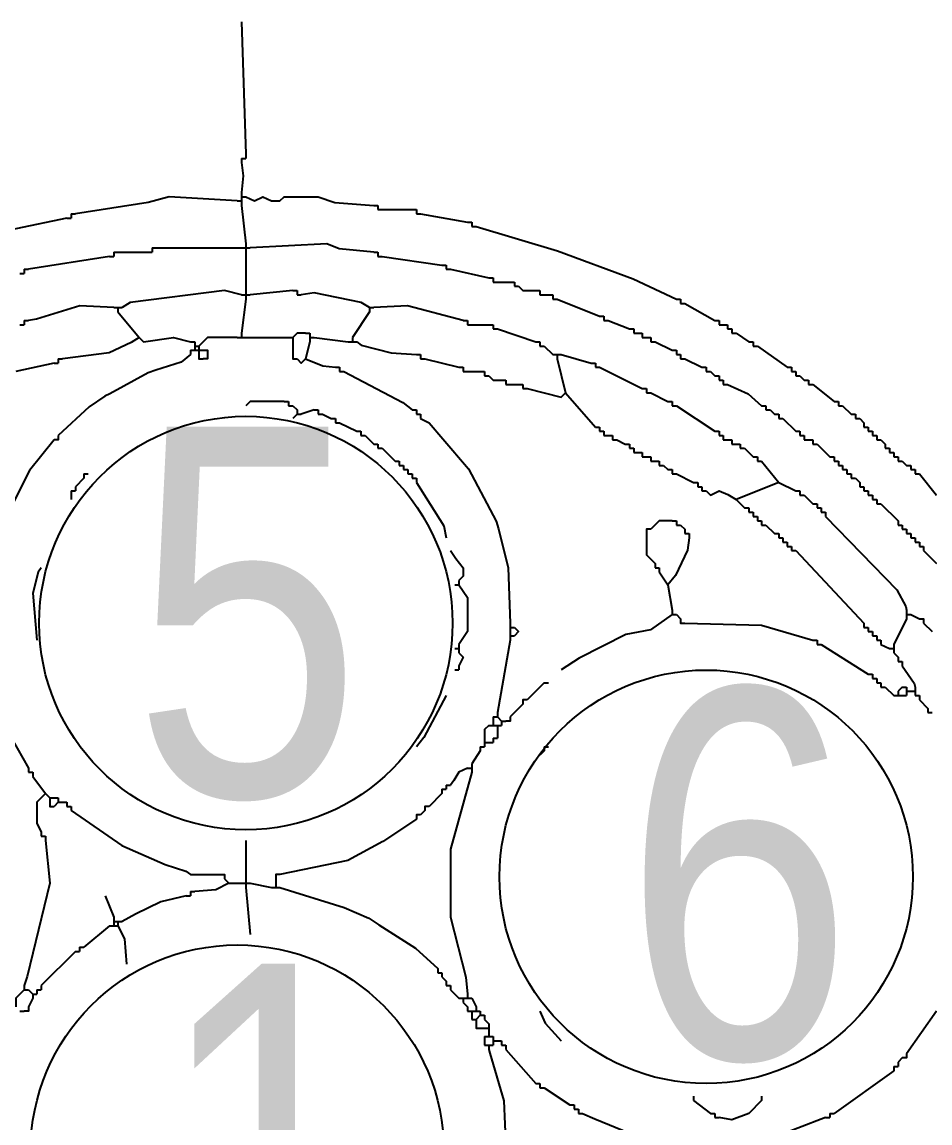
# Model space of a CAD drawing. Header units: millimetres. Extents: x -78 to 6757, y -2226 to 2184.
# Drawn here: x 1917.51 to 1931.27, y 1513.36 to 1530.04 of the extents above; entities that cross this region are included whole.
import ezdxf
from ezdxf.enums import TextEntityAlignment as Align

# ---------------------------------------------------------------- set-up
doc = ezdxf.new("R2010")
doc.units = ezdxf.units.MM
doc.layers.add('LAYER_0', color=7, linetype='Continuous')
doc.styles.get("Standard").update_dxf_attribs({"font": 'TIMES.TTF'})
doc.styles.add('TEXT', font='ARIAL.TTF', dxfattribs={"width": 0.8, "height": 4})
doc.linetypes.add('ZIPPED_TUBE', pattern='A,0.0001,-0.25,["~",Standard,S=1,R=0,X=-0.3,Y=-0.6],-0.25', length=0.5001)

# ---------------------------------------------------------------- blocks, each defined once
blk = doc.blocks.new('A$C31814A24')
at = {"color": 7, "linetype": 'Continuous'}
for points in [[(17.215, 30.091), (17.261, 28.66)], [(17.215, 28.614), (17.261, 28.614)], [(17.215, 28.614), (17.215, 28.568)], [(17.261, 28.66), (17.261, 28.614)], [(17.215, 28.568), (17.232, 28.426), (17.215, 28.245)], [(17.168, 28.153), (16.43, 28.199), (16.203, 28.135), (15.415, 28.014)], [(17.168, 28.153), (17.215, 28.153)], [(17.215, 28.245), (17.215, 28.199)], [(17.215, 28.199), (17.261, 28.199)], [(17.215, 28.199), (17.215, 28.153)], [(17.215, 28.153), (17.215, 28.106)], [(17.261, 28.199), (17.353, 28.153), (17.445, 28.199), (17.538, 28.153), (17.63, 28.153), (17.676, 28.199), (18.045, 28.199), (18.226, 28.136), (18.645, 28.106)], [(15.369, 28.014), (15.415, 28.014)], [(15.369, 28.014), (15.369, 27.968)], [(17.215, 28.106), (17.261, 27.691)], [(18.645, 28.106), (18.691, 28.106)], [(18.691, 28.106), (18.691, 28.06)], [(18.691, 28.06), (18.738, 28.06)], [(18.738, 28.06), (19.061, 28.06)], [(19.061, 28.06), (19.107, 28.06)], [(19.107, 28.06), (19.107, 28.014)], [(19.107, 28.014), (19.153, 28.014)], [(19.153, 28.014), (19.661, 27.922)], [(15.322, 27.968), (14.215, 27.737)], [(15.322, 27.968), (15.369, 27.968)], [(19.661, 27.922), (19.707, 27.922)], [(19.707, 27.922), (19.707, 27.876)], [(19.707, 27.876), (19.753, 27.876)], [(19.753, 27.876), (20.634, 27.613), (21.453, 27.311), (21.922, 27.091)], [(17.261, 27.691), (17.261, 27.645)], [(18.645, 27.599), (18.271, 27.636), (18.138, 27.691), (17.307, 27.645)], [(15.784, 27.553), (14.907, 27.414)], [(15.784, 27.553), (15.83, 27.553)], [(15.83, 27.599), (15.876, 27.599)], [(15.83, 27.599), (15.83, 27.553)], [(15.876, 27.599), (16.199, 27.599)], [(16.199, 27.599), (16.245, 27.599)], [(16.245, 27.645), (16.292, 27.645)], [(16.245, 27.645), (16.245, 27.599)], [(16.292, 27.645), (17.215, 27.645)], [(17.215, 27.645), (17.261, 27.645)], [(17.261, 27.645), (17.307, 27.645)], [(17.261, 27.645), (17.261, 27.599)], [(17.261, 27.599), (17.261, 27.183)], [(18.645, 27.599), (18.691, 27.599)], [(18.691, 27.599), (18.691, 27.553)], [(18.691, 27.553), (18.738, 27.553)], [(18.738, 27.553), (19.384, 27.46)], [(14.861, 27.414), (14.907, 27.414)], [(14.861, 27.414), (14.861, 27.368)], [(19.384, 27.46), (19.43, 27.46)], [(19.43, 27.46), (19.43, 27.414)], [(19.43, 27.414), (19.476, 27.414)], [(19.476, 27.414), (19.891, 27.322)], [(14.815, 27.368), (14.861, 27.368)], [(19.891, 27.322), (19.938, 27.322)], [(19.938, 27.322), (19.938, 27.276)], [(17.215, 27.137), (17.03, 27.183), (16.01, 27.054), (15.922, 26.999)], [(17.261, 27.183), (17.261, 27.137)], [(17.768, 27.183), (17.307, 27.137)], [(17.768, 27.183), (17.815, 27.183)], [(17.815, 27.183), (17.815, 27.137)], [(19.938, 27.276), (19.984, 27.276)], [(19.984, 27.276), (20.122, 27.276)], [(20.122, 27.276), (20.168, 27.276)], [(20.168, 27.276), (20.168, 27.23)], [(20.168, 27.23), (20.214, 27.23)], [(20.214, 27.23), (20.261, 27.183), (20.399, 27.183)], [(20.399, 27.183), (20.445, 27.183)], [(20.445, 27.183), (20.445, 27.137)], [(17.215, 27.137), (17.261, 27.137)], [(17.261, 27.091), (17.215, 26.722)], [(17.261, 27.137), (17.307, 27.137)], [(17.261, 27.137), (17.261, 27.091)], [(17.815, 27.137), (17.861, 27.137)], [(18.599, 26.999), (18.511, 27.054), (17.999, 27.16), (17.861, 27.137)], [(20.445, 27.137), (20.491, 27.137)], [(20.491, 27.137), (20.538, 27.137)], [(20.538, 27.137), (20.584, 27.137)], [(20.584, 27.137), (20.584, 27.091)], [(20.584, 27.091), (20.63, 27.091)], [(20.63, 27.091), (21.091, 26.906)], [(21.922, 27.091), (21.968, 27.091)], [(21.968, 27.091), (21.968, 27.045)], [(15.83, 26.999), (15.463, 27.019), (14.995, 26.874), (14.907, 26.86)], [(15.83, 26.999), (15.876, 26.999)], [(15.876, 26.999), (15.922, 26.999)], [(15.876, 26.999), (15.876, 26.953)], [(15.876, 26.953), (16.107, 26.676)], [(18.599, 26.953), (18.415, 26.676)], [(18.599, 26.999), (18.645, 26.999)], [(18.599, 26.999), (18.599, 26.953)], [(19.614, 26.86), (19.012, 27.019), (18.645, 26.999)], [(21.968, 27.045), (22.014, 27.045)], [(22.014, 27.045), (22.337, 26.86)], [(14.861, 26.86), (14.907, 26.86)], [(14.861, 26.86), (14.861, 26.814)], [(19.614, 26.86), (19.661, 26.86)], [(19.661, 26.86), (19.661, 26.814)], [(21.091, 26.906), (21.137, 26.906)], [(21.137, 26.906), (21.137, 26.86)], [(21.137, 26.86), (21.184, 26.86)], [(21.184, 26.86), (21.414, 26.768)], [(22.337, 26.86), (22.384, 26.86)], [(22.384, 26.86), (22.384, 26.814)], [(14.815, 26.814), (14.861, 26.814)], [(17.215, 26.722), (17.215, 26.676)], [(17.907, 26.722), (17.815, 26.722), (17.768, 26.676)], [(17.907, 26.722), (17.953, 26.722)], [(17.953, 26.722), (17.953, 26.676)], [(19.661, 26.814), (19.707, 26.814)], [(19.707, 26.814), (19.891, 26.814)], [(19.891, 26.814), (19.938, 26.814)], [(19.938, 26.814), (19.938, 26.768)], [(19.938, 26.768), (19.984, 26.768)], [(19.984, 26.768), (20.399, 26.63)], [(21.414, 26.768), (21.461, 26.768)], [(21.461, 26.768), (21.461, 26.722)], [(21.461, 26.722), (21.507, 26.722)], [(21.507, 26.722), (21.553, 26.722)], [(21.553, 26.722), (21.553, 26.676)], [(22.384, 26.814), (22.43, 26.814)], [(22.43, 26.814), (22.476, 26.814)], [(22.476, 26.814), (22.476, 26.768)], [(22.476, 26.768), (22.522, 26.768)], [(22.522, 26.768), (22.522, 26.722)], [(22.522, 26.722), (22.568, 26.722)], [(22.568, 26.722), (22.707, 26.63)], [(16.107, 26.676), (16.019, 26.62), (15.781, 26.511), (15.276, 26.445)], [(16.107, 26.676), (16.153, 26.63), (16.476, 26.676), (16.661, 26.63)], [(16.661, 26.63), (16.707, 26.63)], [(16.707, 26.63), (16.707, 26.583)], [(16.707, 26.583), (16.753, 26.583)], [(16.707, 26.583), (16.707, 26.537)], [(17.168, 26.676), (16.845, 26.676), (16.753, 26.583)], [(16.753, 26.583), (16.753, 26.537)], [(17.168, 26.676), (17.215, 26.676)], [(17.215, 26.676), (17.261, 26.676)], [(17.261, 26.676), (17.722, 26.676)], [(17.722, 26.676), (17.768, 26.676)], [(17.768, 26.676), (17.768, 26.63)], [(17.768, 26.63), (17.768, 26.491)], [(17.953, 26.63), (17.907, 26.445)], [(17.953, 26.676), (17.999, 26.676)], [(17.953, 26.676), (17.953, 26.63)], [(17.999, 26.676), (18.368, 26.63)], [(18.368, 26.63), (18.415, 26.63)], [(18.415, 26.676), (18.415, 26.63)], [(18.415, 26.63), (18.461, 26.63)], [(18.461, 26.63), (18.511, 26.593), (18.833, 26.51), (19.107, 26.491)], [(20.399, 26.63), (20.445, 26.63)], [(20.445, 26.63), (20.445, 26.583)], [(20.445, 26.583), (20.491, 26.583)], [(20.491, 26.583), (20.584, 26.491)], [(21.553, 26.676), (21.599, 26.676)], [(21.599, 26.676), (21.645, 26.676)], [(21.645, 26.676), (21.645, 26.63)], [(21.645, 26.63), (21.691, 26.63)], [(21.691, 26.63), (21.876, 26.537)], [(22.707, 26.63), (22.753, 26.63)], [(22.753, 26.63), (22.753, 26.583)], [(22.753, 26.583), (22.799, 26.583)], [(22.799, 26.583), (23.122, 26.353)], [(16.661, 26.491), (16.561, 26.409), (16.287, 26.32), (16.204, 26.293), (15.788, 26.066), (15.733, 26.039), (15.563, 25.926), (15.23, 25.614)], [(16.661, 26.537), (16.707, 26.537)], [(16.661, 26.537), (16.661, 26.491)], [(16.707, 26.537), (16.753, 26.537)], [(16.753, 26.537), (16.799, 26.537)], [(16.753, 26.537), (16.753, 26.491)], [(16.753, 26.491), (16.753, 26.445), (16.799, 26.445)], [(16.799, 26.537), (16.845, 26.537), (16.845, 26.491)], [(16.845, 26.491), (16.845, 26.445), (16.799, 26.445)], [(17.768, 26.491), (17.768, 26.445), (17.815, 26.445)], [(19.107, 26.491), (19.153, 26.491)], [(19.153, 26.491), (19.153, 26.445)], [(20.584, 26.491), (20.63, 26.491)], [(20.63, 26.491), (20.676, 26.491)], [(20.63, 26.491), (20.63, 26.445)], [(20.676, 26.491), (20.999, 26.399)], [(21.876, 26.537), (21.922, 26.537)], [(21.922, 26.537), (21.922, 26.491)], [(21.922, 26.491), (21.968, 26.491)], [(21.968, 26.491), (21.968, 26.445)], [(15.184, 26.399), (14.769, 26.306)], [(15.184, 26.399), (15.23, 26.399)], [(15.23, 26.445), (15.276, 26.445)], [(15.23, 26.445), (15.23, 26.399)], [(17.815, 26.445), (17.861, 26.399), (17.907, 26.445)], [(17.907, 26.445), (18.096, 26.369), (18.23, 26.353)], [(18.23, 26.353), (18.276, 26.353)], [(18.276, 26.353), (18.276, 26.306)], [(19.153, 26.445), (19.199, 26.445)], [(19.199, 26.445), (19.568, 26.353)], [(19.568, 26.353), (19.614, 26.353)], [(19.614, 26.353), (19.614, 26.306)], [(20.63, 26.445), (20.722, 26.076)], [(20.999, 26.399), (21.045, 26.399)], [(21.045, 26.399), (21.045, 26.353)], [(21.045, 26.353), (21.091, 26.353)], [(21.091, 26.353), (21.553, 26.122)], [(21.968, 26.445), (22.014, 26.445)], [(22.014, 26.445), (22.199, 26.353)], [(22.199, 26.353), (22.245, 26.353)], [(22.245, 26.353), (22.245, 26.306)], [(23.122, 26.353), (23.168, 26.353)], [(23.168, 26.353), (23.168, 26.306)], [(18.276, 26.306), (18.322, 26.306)], [(18.322, 26.306), (18.961, 25.973), (19.061, 25.891)], [(19.614, 26.306), (19.661, 26.306)], [(19.661, 26.306), (19.799, 26.306)], [(19.799, 26.306), (19.845, 26.306)], [(19.845, 26.306), (19.845, 26.26)], [(19.845, 26.26), (19.891, 26.26)], [(19.891, 26.26), (19.938, 26.214), (20.03, 26.214)], [(22.245, 26.306), (22.291, 26.306)], [(22.291, 26.306), (22.337, 26.26)], [(22.337, 26.26), (22.384, 26.26)], [(22.384, 26.26), (22.384, 26.214)], [(23.168, 26.306), (23.214, 26.306)], [(23.214, 26.306), (23.214, 26.26)], [(23.214, 26.26), (23.26, 26.26)], [(23.26, 26.26), (23.307, 26.214)], [(20.03, 26.214), (20.076, 26.214)], [(20.076, 26.214), (20.076, 26.168)], [(20.076, 26.168), (20.122, 26.168)], [(20.122, 26.168), (20.214, 26.168)], [(20.214, 26.168), (20.261, 26.168)], [(20.261, 26.168), (20.261, 26.122)], [(20.261, 26.122), (20.307, 26.122)], [(20.307, 26.122), (20.676, 26.03), (20.722, 26.076)], [(21.553, 26.122), (21.599, 26.122)], [(21.599, 26.122), (21.599, 26.076)], [(22.384, 26.214), (22.43, 26.214)], [(22.43, 26.214), (22.43, 26.168)], [(22.43, 26.168), (22.476, 26.168)], [(22.476, 26.168), (22.698, 26.065), (22.845, 25.937)], [(23.307, 26.214), (23.353, 26.214)], [(23.353, 26.214), (23.353, 26.168)], [(23.353, 26.168), (23.399, 26.168)], [(23.399, 26.168), (23.63, 25.983)], [(17.676, 25.983), (17.307, 25.983), (17.261, 25.937)], [(17.676, 25.983), (17.722, 25.983)], [(17.722, 25.983), (17.722, 25.937)], [(20.722, 26.076), (21.045, 25.706)], [(21.599, 26.076), (21.645, 26.076)], [(21.645, 26.076), (21.83, 25.983)], [(21.83, 25.983), (21.876, 25.983)], [(21.876, 25.983), (21.876, 25.937)], [(23.63, 25.983), (23.676, 25.983)], [(23.676, 25.983), (23.676, 25.937)], [(17.722, 25.937), (17.768, 25.937)], [(17.768, 25.937), (17.815, 25.891)], [(17.815, 25.891), (17.815, 25.845)], [(17.999, 25.891), (17.861, 25.845)], [(17.999, 25.891), (18.045, 25.891)], [(18.045, 25.891), (18.045, 25.845)], [(19.061, 25.891), (19.107, 25.891)], [(19.107, 25.891), (19.107, 25.845)], [(21.876, 25.937), (21.922, 25.937)], [(21.922, 25.937), (22.337, 25.66)], [(22.845, 25.937), (22.891, 25.937)], [(22.891, 25.937), (22.891, 25.891)], [(22.891, 25.891), (22.937, 25.891)], [(22.937, 25.891), (22.984, 25.845)], [(23.676, 25.937), (23.722, 25.937)], [(23.722, 25.937), (23.814, 25.845)], [(17.815, 25.845), (17.768, 25.799)], [(17.815, 25.845), (17.861, 25.845)], [(18.045, 25.845), (18.091, 25.845)], [(18.091, 25.845), (18.184, 25.799)], [(18.184, 25.799), (18.23, 25.799)], [(18.23, 25.799), (18.23, 25.753)], [(18.23, 25.753), (18.276, 25.753)], [(18.276, 25.753), (18.461, 25.66)], [(19.107, 25.845), (19.153, 25.845)], [(19.153, 25.845), (19.153, 25.799)], [(19.153, 25.799), (19.245, 25.753), (19.395, 25.578), (19.671, 25.252), (19.97, 24.687), (19.998, 24.603), (20.101, 24.182), (20.122, 23.584)], [(22.984, 25.845), (23.03, 25.845)], [(23.03, 25.845), (23.03, 25.799)], [(23.03, 25.799), (23.076, 25.799)], [(23.076, 25.799), (23.214, 25.66)], [(23.814, 25.845), (23.86, 25.845)], [(23.86, 25.845), (23.86, 25.799)], [(23.86, 25.799), (23.907, 25.799)], [(23.907, 25.799), (23.953, 25.753)], [(23.953, 25.753), (23.953, 25.706)], [(18.461, 25.66), (18.507, 25.66)], [(18.507, 25.66), (18.507, 25.614)], [(21.045, 25.706), (21.091, 25.706)], [(21.091, 25.706), (21.091, 25.66)], [(21.091, 25.66), (21.137, 25.66)], [(21.137, 25.66), (21.137, 25.614)], [(22.337, 25.66), (22.384, 25.66)], [(22.384, 25.66), (22.384, 25.614)], [(23.214, 25.66), (23.26, 25.66)], [(23.26, 25.66), (23.26, 25.614)], [(23.953, 25.706), (23.999, 25.706)], [(23.999, 25.706), (23.999, 25.66)], [(23.999, 25.66), (24.045, 25.66)], [(24.045, 25.66), (24.045, 25.614)], [(15.184, 25.568), (14.918, 25.237), (14.736, 24.871), (14.658, 24.682), (14.459, 23.856), (14.399, 23.584), (14.399, 23.491), (14.63, 22.66)], [(15.23, 25.614), (15.23, 25.568), (15.184, 25.568)], [(18.507, 25.614), (18.553, 25.614)], [(18.553, 25.614), (18.645, 25.522)], [(18.645, 25.522), (18.691, 25.522)], [(18.691, 25.522), (18.691, 25.476)], [(21.137, 25.614), (21.184, 25.614)], [(21.184, 25.614), (21.23, 25.614)], [(21.23, 25.614), (21.23, 25.568)], [(21.23, 25.568), (21.276, 25.568)], [(21.276, 25.568), (21.368, 25.522)], [(21.368, 25.522), (21.414, 25.522)], [(21.414, 25.522), (21.414, 25.476)], [(22.384, 25.614), (22.43, 25.614)], [(22.43, 25.614), (22.43, 25.568)], [(22.43, 25.568), (22.476, 25.568)], [(22.476, 25.568), (22.522, 25.568)], [(22.522, 25.568), (22.522, 25.522)], [(22.522, 25.522), (22.568, 25.522)], [(22.568, 25.522), (22.614, 25.522)], [(22.614, 25.522), (22.614, 25.476)], [(23.26, 25.614), (23.307, 25.614)], [(23.307, 25.614), (23.307, 25.568)], [(23.307, 25.568), (23.353, 25.568)], [(23.353, 25.568), (23.399, 25.568)], [(23.399, 25.568), (23.399, 25.522)], [(23.399, 25.522), (23.445, 25.522)], [(23.445, 25.522), (23.584, 25.383)], [(24.045, 25.614), (24.091, 25.614)], [(24.091, 25.614), (24.091, 25.568)], [(24.091, 25.568), (24.137, 25.568)], [(24.137, 25.568), (24.183, 25.522)], [(24.183, 25.522), (24.183, 25.476)], [(18.691, 25.476), (18.738, 25.476)], [(18.738, 25.476), (18.876, 25.337)], [(21.414, 25.476), (21.461, 25.476)], [(21.461, 25.476), (21.461, 25.43)], [(21.461, 25.43), (21.507, 25.43)], [(21.507, 25.43), (21.553, 25.43)], [(21.553, 25.43), (21.553, 25.383)], [(22.614, 25.476), (22.66, 25.476)], [(22.66, 25.476), (22.753, 25.383)], [(24.183, 25.476), (24.23, 25.476)], [(24.23, 25.476), (24.23, 25.43)], [(24.23, 25.43), (24.276, 25.43)], [(24.276, 25.43), (24.276, 25.383)], [(18.876, 25.337), (18.922, 25.337)], [(18.922, 25.337), (18.922, 25.291)], [(18.922, 25.291), (18.968, 25.291)], [(18.968, 25.291), (18.968, 25.245)], [(21.553, 25.383), (21.599, 25.383)], [(21.599, 25.383), (21.645, 25.383)], [(21.645, 25.383), (21.645, 25.337)], [(21.645, 25.337), (21.691, 25.337)], [(21.691, 25.337), (21.737, 25.337)], [(21.737, 25.337), (21.737, 25.291)], [(21.737, 25.291), (21.784, 25.291)], [(21.784, 25.291), (21.83, 25.245)], [(22.753, 25.383), (22.799, 25.383)], [(22.799, 25.383), (22.799, 25.337)], [(22.799, 25.337), (22.845, 25.337)], [(22.845, 25.337), (23.03, 25.107)], [(23.584, 25.383), (23.63, 25.383)], [(23.63, 25.383), (23.63, 25.337)], [(23.63, 25.337), (23.676, 25.337)], [(23.676, 25.337), (23.676, 25.291)], [(23.676, 25.291), (23.722, 25.291)], [(23.722, 25.291), (23.722, 25.245)], [(24.276, 25.383), (24.322, 25.383)], [(24.322, 25.383), (24.322, 25.337)], [(24.322, 25.337), (24.368, 25.337)], [(24.368, 25.337), (24.414, 25.291)], [(24.414, 25.291), (24.46, 25.291)], [(24.46, 25.291), (24.46, 25.245)], [(15.507, 25.153), (15.415, 25.06)], [(15.507, 25.199), (15.553, 25.199)], [(15.507, 25.199), (15.507, 25.153)], [(18.968, 25.245), (19.015, 25.245)], [(19.015, 25.245), (19.015, 25.199)], [(19.015, 25.199), (19.061, 25.199)], [(19.061, 25.199), (19.061, 25.153)], [(19.061, 25.153), (19.107, 25.153)], [(19.107, 25.153), (19.107, 25.107)], [(21.83, 25.245), (21.876, 25.245)], [(21.876, 25.245), (21.876, 25.199)], [(21.876, 25.199), (21.922, 25.199)], [(21.922, 25.199), (22.107, 25.107)], [(23.722, 25.245), (23.768, 25.245)], [(23.768, 25.245), (23.768, 25.199)], [(23.768, 25.199), (23.814, 25.199)], [(23.814, 25.199), (23.814, 25.153)], [(23.814, 25.153), (23.86, 25.153)], [(23.86, 25.153), (23.907, 25.107)], [(24.46, 25.245), (24.507, 25.245)], [(24.507, 25.245), (24.507, 25.199)], [(24.507, 25.199), (24.553, 25.199)], [(24.553, 25.199), (24.737, 24.968)], [(15.415, 25.06), (15.415, 25.014)], [(19.107, 25.107), (19.406, 24.635), (19.43, 24.507)], [(22.107, 25.107), (22.153, 25.107)], [(22.153, 25.107), (22.153, 25.06)], [(22.153, 25.06), (22.199, 25.06)], [(22.199, 25.06), (22.199, 25.014)], [(23.03, 25.107), (22.568, 24.922)], [(23.03, 25.107), (23.214, 25.014)], [(23.907, 25.107), (23.907, 25.06)], [(23.907, 25.06), (23.953, 25.06)], [(23.953, 25.06), (23.953, 25.014)], [(15.369, 25.014), (15.415, 25.014)], [(15.369, 25.014), (15.369, 24.968)], [(15.369, 24.968), (15.369, 24.922)], [(22.199, 25.014), (22.245, 25.014)], [(22.245, 25.014), (22.291, 24.968), (22.384, 25.014), (22.48, 24.977), (22.568, 24.922)], [(22.568, 24.922), (22.66, 24.83)], [(23.214, 25.014), (23.26, 25.014)], [(23.26, 25.014), (23.26, 24.968)], [(23.26, 24.968), (23.307, 24.968)], [(23.307, 24.968), (23.399, 24.876)], [(23.953, 25.014), (23.999, 25.014)], [(23.999, 25.014), (23.999, 24.968)], [(23.999, 24.968), (24.045, 24.968)], [(24.045, 24.968), (24.045, 24.922)], [(24.045, 24.922), (24.091, 24.922)], [(24.091, 24.922), (24.091, 24.876)], [(22.66, 24.83), (22.707, 24.83)], [(22.707, 24.83), (22.707, 24.783)], [(23.399, 24.876), (23.445, 24.876)], [(23.445, 24.876), (23.445, 24.83)], [(23.445, 24.83), (23.491, 24.83)], [(23.491, 24.83), (23.491, 24.783)], [(24.091, 24.876), (24.137, 24.876)], [(24.137, 24.876), (24.322, 24.691)], [(21.876, 24.691), (21.737, 24.691), (21.645, 24.599)], [(21.876, 24.691), (21.922, 24.691)], [(21.922, 24.691), (21.922, 24.645)], [(22.707, 24.783), (22.753, 24.783)], [(22.753, 24.783), (22.753, 24.737)], [(22.753, 24.737), (22.799, 24.737)], [(22.799, 24.737), (22.799, 24.691)], [(22.799, 24.691), (22.845, 24.691)], [(22.845, 24.691), (22.845, 24.645)], [(23.491, 24.783), (23.537, 24.783)], [(23.537, 24.783), (23.537, 24.737)], [(23.537, 24.737), (24.31, 23.942), (24.405, 23.764), (24.414, 23.722)], [(24.322, 24.691), (24.322, 24.645)], [(21.645, 24.599), (21.599, 24.599), (21.599, 24.553)], [(21.599, 24.553), (21.599, 24.322), (21.691, 24.23)], [(21.922, 24.645), (21.968, 24.645)], [(21.968, 24.645), (22.014, 24.599)], [(22.014, 24.599), (22.014, 24.553)], [(22.014, 24.553), (22.061, 24.553)], [(22.061, 24.553), (22.061, 24.507)], [(22.845, 24.645), (22.891, 24.645)], [(22.891, 24.645), (22.984, 24.553)], [(22.984, 24.553), (23.03, 24.553)], [(23.03, 24.553), (23.03, 24.507)], [(24.322, 24.645), (24.368, 24.645)], [(24.368, 24.645), (24.368, 24.599)], [(24.368, 24.599), (24.414, 24.599)], [(24.414, 24.599), (24.414, 24.553)], [(24.414, 24.553), (24.46, 24.553)], [(24.46, 24.553), (24.46, 24.507)], [(22.061, 24.507), (22.044, 24.372), (21.911, 24.098), (21.83, 23.999)], [(23.03, 24.507), (23.076, 24.507)], [(23.076, 24.507), (23.076, 24.46)], [(23.076, 24.46), (23.122, 24.46)], [(23.122, 24.46), (23.122, 24.414)], [(24.46, 24.507), (24.507, 24.507)], [(24.507, 24.507), (24.507, 24.46)], [(24.507, 24.46), (24.553, 24.46)], [(24.553, 24.46), (24.553, 24.414)], [(19.476, 24.368), (19.533, 24.283), (19.614, 24.183), (19.614, 24.091), (19.568, 24.045)], [(23.122, 24.414), (23.168, 24.414)], [(23.168, 24.414), (23.168, 24.368)], [(23.168, 24.368), (23.214, 24.368)], [(23.214, 24.368), (23.953, 23.584)], [(24.553, 24.414), (24.599, 24.414)], [(24.599, 24.414), (24.599, 24.368)], [(24.599, 24.368), (24.737, 24.23)], [(21.691, 24.23), (21.691, 24.183)], [(15.045, 24.183), (15.013, 24.133), (14.953, 23.907), (14.999, 23.399)], [(21.691, 24.183), (21.737, 24.183)], [(21.737, 24.183), (21.737, 24.137)], [(21.737, 24.137), (21.83, 23.999)], [(19.522, 23.999), (19.568, 23.999)], [(19.568, 24.045), (19.568, 23.999)], [(19.568, 23.999), (19.661, 23.86), (19.661, 23.491), (19.568, 23.353)], [(21.83, 23.999), (21.876, 23.722)], [(21.876, 23.722), (21.876, 23.676)], [(24.414, 23.722), (24.414, 23.676)], [(21.876, 23.676), (21.642, 23.511), (21.376, 23.459), (20.868, 23.204), (20.676, 23.076)], [(21.876, 23.676), (21.922, 23.676)], [(21.922, 23.676), (21.968, 23.63)], [(21.968, 23.63), (21.968, 23.584), (22.014, 23.584)], [(24.414, 23.63), (24.276, 23.353)], [(24.414, 23.676), (24.46, 23.676)], [(24.414, 23.676), (24.414, 23.63)], [(24.46, 23.676), (24.553, 23.63)], [(24.553, 23.63), (24.599, 23.63), (24.599, 23.584)], [(20.122, 23.584), (20.122, 23.537)], [(20.122, 23.537), (20.168, 23.537)], [(20.122, 23.537), (20.122, 23.491)], [(20.122, 23.491), (20.122, 23.445)], [(20.168, 23.537), (20.214, 23.491), (20.168, 23.445)], [(22.014, 23.584), (22.844, 23.562), (23.399, 23.399)], [(23.953, 23.584), (23.953, 23.537)], [(23.953, 23.537), (23.999, 23.537)], [(23.999, 23.537), (23.999, 23.491)], [(23.999, 23.491), (24.045, 23.491)], [(24.045, 23.491), (24.045, 23.445)], [(24.599, 23.584), (24.691, 23.491)], [(20.122, 23.399), (19.984, 22.614)], [(20.122, 23.445), (20.168, 23.445)], [(20.122, 23.445), (20.122, 23.399)], [(23.399, 23.399), (23.445, 23.399)], [(23.445, 23.399), (23.445, 23.353)], [(24.045, 23.445), (24.091, 23.445)], [(24.091, 23.445), (24.091, 23.399)], [(24.091, 23.399), (24.137, 23.399)], [(24.137, 23.399), (24.137, 23.353)], [(19.522, 23.307), (19.568, 23.307)], [(19.568, 23.353), (19.568, 23.307)], [(19.568, 23.307), (19.568, 23.26)], [(19.568, 23.26), (19.614, 23.214), (19.568, 23.122)], [(23.445, 23.353), (23.491, 23.353)], [(23.491, 23.353), (23.999, 23.03)], [(24.137, 23.353), (24.23, 23.307)], [(24.23, 23.307), (24.276, 23.307)], [(24.276, 23.353), (24.276, 23.307)], [(24.276, 23.307), (24.276, 23.26)], [(24.276, 23.26), (24.322, 23.214)], [(24.322, 23.214), (24.322, 23.168)], [(24.322, 23.168), (24.368, 23.168)], [(24.368, 23.168), (24.368, 23.122)], [(19.522, 23.076), (19.568, 23.076)], [(19.568, 23.122), (19.568, 23.076)], [(23.999, 23.03), (24.045, 23.03)], [(24.045, 23.03), (24.045, 22.984)], [(24.368, 23.122), (24.497, 22.933), (24.507, 22.891)], [(20.491, 22.937), (20.307, 22.753)], [(20.491, 22.937), (20.538, 22.937)], [(24.045, 22.984), (24.091, 22.984)], [(24.091, 22.984), (24.091, 22.937)], [(24.091, 22.937), (24.137, 22.937)], [(24.137, 22.937), (24.137, 22.891)], [(24.137, 22.891), (24.183, 22.891)], [(24.183, 22.891), (24.276, 22.799)], [(24.368, 22.891), (24.322, 22.845)], [(24.368, 22.891), (24.414, 22.891)], [(24.414, 22.891), (24.414, 22.845)], [(24.507, 22.891), (24.507, 22.845)], [(19.43, 22.799), (19.188, 22.345), (19.107, 22.245)], [(24.276, 22.799), (24.322, 22.799)], [(24.322, 22.845), (24.322, 22.799)], [(24.322, 22.799), (24.368, 22.799)], [(24.368, 22.799), (24.414, 22.799)], [(24.414, 22.845), (24.46, 22.845)], [(24.414, 22.845), (24.414, 22.799)], [(24.46, 22.845), (24.507, 22.845)], [(24.507, 22.845), (24.507, 22.799)], [(24.507, 22.799), (24.553, 22.799)], [(24.553, 22.799), (24.553, 22.753)], [(20.261, 22.707), (20.122, 22.568)], [(20.307, 22.753), (20.261, 22.753), (20.261, 22.707)], [(24.553, 22.753), (24.645, 22.66)], [(24.645, 22.66), (24.645, 22.614)], [(19.938, 22.568), (19.984, 22.568)], [(19.938, 22.568), (19.938, 22.522)], [(19.984, 22.614), (19.984, 22.568)], [(19.984, 22.568), (20.03, 22.522)], [(20.122, 22.568), (20.122, 22.522), (20.076, 22.522)], [(24.645, 22.614), (24.691, 22.614)], [(19.891, 22.476), (19.845, 22.43), (19.845, 22.337)], [(19.891, 22.476), (19.938, 22.476)], [(19.938, 22.522), (19.938, 22.476)], [(19.938, 22.476), (19.984, 22.476)], [(19.984, 22.476), (20.03, 22.476)], [(19.984, 22.476), (19.984, 22.43)], [(19.984, 22.43), (19.984, 22.384)], [(20.03, 22.522), (20.076, 22.522)], [(20.03, 22.522), (20.03, 22.476)], [(14.722, 22.337), (14.907, 22.014)], [(19.845, 22.337), (19.845, 22.291)], [(19.845, 22.291), (19.891, 22.291)], [(19.845, 22.291), (19.845, 22.245)], [(19.891, 22.291), (19.938, 22.291)], [(19.938, 22.337), (19.984, 22.337)], [(19.938, 22.337), (19.938, 22.291)], [(19.984, 22.384), (19.984, 22.337)], [(19.799, 22.199), (19.707, 22.061)], [(19.799, 22.245), (19.845, 22.245)], [(19.799, 22.245), (19.799, 22.199)], [(20.491, 22.199), (20.445, 22.153)], [(20.491, 22.245), (20.538, 22.245)], [(20.491, 22.245), (20.491, 22.199)], [(19.707, 22.061), (19.707, 22.014)], [(14.907, 22.014), (14.907, 21.968)], [(14.907, 21.968), (14.953, 21.968)], [(14.953, 21.968), (14.953, 21.922)], [(19.661, 22.014), (19.568, 21.968), (19.513, 21.881), (19.476, 21.83)], [(19.707, 21.968), (19.476, 21.137), (19.476, 20.399), (19.643, 19.749), (19.661, 19.568)], [(19.661, 22.014), (19.707, 22.014)], [(19.707, 22.014), (19.707, 21.968)], [(14.953, 21.922), (15.092, 21.737)], [(19.43, 21.83), (19.476, 21.83)], [(19.43, 21.83), (19.43, 21.784)], [(15.092, 21.737), (14.999, 21.645), (14.999, 21.414), (15.045, 21.322)], [(15.092, 21.737), (15.138, 21.691)], [(19.384, 21.737), (19.245, 21.599)], [(19.384, 21.784), (19.43, 21.784)], [(19.384, 21.784), (19.384, 21.737)], [(15.138, 21.691), (15.184, 21.691)], [(15.138, 21.691), (15.138, 21.645)], [(15.138, 21.645), (15.138, 21.599), (15.184, 21.599)], [(15.184, 21.691), (15.23, 21.691)], [(15.23, 21.645), (15.184, 21.599)], [(15.23, 21.691), (15.23, 21.645)], [(15.23, 21.645), (15.276, 21.645)], [(15.276, 21.645), (15.322, 21.645)], [(15.322, 21.645), (15.322, 21.599)], [(15.322, 21.599), (15.369, 21.599)], [(15.369, 21.599), (15.369, 21.553)], [(19.245, 21.599), (19.199, 21.599), (19.199, 21.553)], [(15.369, 21.553), (15.918, 21.174), (16.388, 20.969), (16.61, 20.897), (16.661, 20.861), (16.984, 20.861)], [(19.107, 21.461), (18.745, 21.219), (18.364, 21.015), (17.63, 20.861)], [(19.153, 21.507), (19.107, 21.507), (19.107, 21.461)], [(19.199, 21.553), (19.153, 21.507)], [(15.092, 21.23), (15.138, 20.768), (14.893, 19.758), (14.861, 19.661)], [(15.045, 21.322), (15.045, 21.276)], [(15.045, 21.276), (15.092, 21.276)], [(15.092, 21.276), (15.092, 21.23)], [(17.261, 21.23), (17.261, 20.814)], [(16.984, 20.861), (17.03, 20.861), (17.03, 20.814)], [(17.63, 20.861), (17.584, 20.861), (17.584, 20.814)], [(17.076, 20.768), (16.935, 20.695), (16.707, 20.676)], [(17.03, 20.814), (17.076, 20.768)], [(17.076, 20.768), (17.215, 20.768)], [(17.215, 20.768), (17.261, 20.768)], [(17.261, 20.814), (17.261, 20.768)], [(17.261, 20.768), (17.307, 20.768)], [(17.261, 20.768), (17.261, 20.722)], [(17.307, 20.768), (17.538, 20.722)], [(17.584, 20.814), (17.584, 20.768)], [(17.584, 20.768), (17.584, 20.722)], [(15.738, 20.63), (15.83, 20.399)], [(16.615, 20.63), (16.341, 20.566), (16.065, 20.431), (15.922, 20.353)], [(16.615, 20.63), (16.661, 20.63)], [(16.661, 20.676), (16.707, 20.676)], [(16.661, 20.676), (16.661, 20.63)], [(17.261, 20.722), (17.307, 20.214)], [(17.538, 20.722), (17.584, 20.722)], [(17.584, 20.722), (17.63, 20.722)], [(17.63, 20.722), (18.327, 20.505), (18.592, 20.388), (18.699, 20.317), (19.097, 20.065), (19.338, 19.845)], [(15.83, 20.399), (15.83, 20.353)], [(15.784, 20.307), (15.507, 20.076)], [(15.784, 20.307), (15.83, 20.307)], [(15.83, 20.353), (15.876, 20.353)], [(15.83, 20.353), (15.83, 20.307)], [(15.83, 20.307), (15.876, 20.307)], [(15.876, 20.353), (15.922, 20.353)], [(15.876, 20.353), (15.876, 20.307)], [(15.876, 20.307), (15.949, 20.166), (15.968, 19.891)], [(15.415, 20.03), (15.045, 19.661)], [(15.415, 20.03), (15.461, 20.03)], [(15.461, 20.076), (15.507, 20.076)], [(15.461, 20.076), (15.461, 20.03)], [(19.338, 19.845), (19.338, 19.799)], [(19.338, 19.799), (19.384, 19.799)], [(19.384, 19.799), (19.384, 19.753)], [(19.384, 19.753), (19.43, 19.707)], [(19.43, 19.707), (19.43, 19.661)], [(14.861, 19.614), (14.769, 19.522), (14.769, 19.43)], [(14.861, 19.661), (14.861, 19.614)], [(14.861, 19.614), (14.907, 19.614)], [(14.907, 19.614), (14.953, 19.568)], [(14.953, 19.568), (14.999, 19.568)], [(14.953, 19.568), (14.953, 19.522)], [(14.999, 19.614), (15.045, 19.614)], [(14.999, 19.614), (14.999, 19.568)], [(15.045, 19.661), (15.045, 19.614)], [(19.43, 19.661), (19.476, 19.661)], [(19.476, 19.661), (19.476, 19.614)], [(19.476, 19.614), (19.568, 19.522)], [(19.661, 19.568), (19.661, 19.522)], [(14.907, 19.43), (14.907, 19.384), (14.861, 19.384)], [(14.953, 19.522), (14.907, 19.43)], [(19.568, 19.522), (19.614, 19.522)], [(19.614, 19.522), (19.661, 19.522)], [(19.614, 19.522), (19.614, 19.476)], [(19.614, 19.476), (19.661, 19.43)], [(19.661, 19.522), (19.707, 19.522)], [(19.661, 19.43), (19.661, 19.384)], [(19.707, 19.522), (19.753, 19.43)], [(19.753, 19.43), (19.753, 19.384)], [(14.815, 19.384), (14.861, 19.384)], [(19.661, 19.384), (19.707, 19.384)], [(19.707, 19.384), (19.753, 19.384)], [(19.707, 19.384), (19.707, 19.338)], [(19.707, 19.338), (19.707, 19.291)], [(19.753, 19.384), (19.799, 19.384)], [(19.799, 19.338), (19.753, 19.291)], [(19.799, 19.384), (19.799, 19.338)], [(19.799, 19.338), (19.845, 19.338)], [(19.845, 19.338), (19.845, 19.291)], [(20.445, 19.384), (20.503, 19.254), (20.676, 19.061)], [(24.737, 19.384), (24.414, 18.922)], [(19.707, 19.291), (19.753, 19.291)], [(19.753, 19.291), (19.753, 19.245)], [(19.753, 19.245), (19.753, 19.199), (19.799, 19.199)], [(19.799, 19.199), (19.845, 19.199)], [(19.845, 19.291), (19.891, 19.245)], [(19.845, 19.199), (19.891, 19.199)], [(19.891, 19.245), (19.891, 19.199)], [(19.891, 19.199), (19.891, 19.153)], [(19.845, 19.107), (19.891, 19.107)], [(19.845, 19.107), (19.845, 19.061)], [(19.891, 19.153), (19.891, 19.107)], [(19.891, 19.107), (19.938, 19.107)], [(19.938, 19.107), (19.938, 19.061)], [(19.845, 19.061), (19.845, 19.015)], [(19.845, 19.015), (19.891, 19.015)], [(19.891, 19.015), (19.938, 19.015)], [(19.891, 19.015), (19.891, 18.968)], [(19.891, 18.968), (19.901, 18.927), (20.055, 18.413), (20.076, 17.907)], [(19.938, 19.061), (19.984, 19.061)], [(19.938, 19.061), (19.938, 19.015)], [(19.984, 19.061), (20.03, 19.061)], [(20.03, 19.061), (20.03, 19.015)], [(20.03, 19.015), (20.076, 19.015)], [(20.076, 19.015), (20.076, 18.968)], [(20.076, 18.968), (20.399, 18.599)], [(24.368, 18.876), (24.322, 18.83)], [(24.414, 18.922), (24.414, 18.876), (24.368, 18.876)], [(24.276, 18.738), (23.63, 18.276)], [(24.276, 18.784), (24.322, 18.784)], [(24.276, 18.784), (24.276, 18.738)], [(24.322, 18.83), (24.322, 18.784)], [(20.399, 18.599), (20.445, 18.599)], [(20.445, 18.599), (20.445, 18.553)], [(20.445, 18.553), (20.491, 18.553)], [(20.491, 18.553), (20.768, 18.368)], [(20.768, 18.368), (20.814, 18.368)], [(20.814, 18.368), (20.814, 18.322)], [(22.107, 18.461), (22.107, 18.415)], [(22.107, 18.415), (22.291, 18.276)], [(22.845, 18.461), (22.845, 18.415), (22.707, 18.276), (22.522, 18.207), (22.384, 18.23)], [(20.814, 18.322), (20.861, 18.322)], [(20.861, 18.322), (20.861, 18.276)], [(20.861, 18.276), (20.907, 18.276)], [(20.907, 18.276), (21.041, 18.216), (21.418, 18.062), (21.553, 18.045), (21.645, 17.953), (21.645, 17.907)], [(22.291, 18.276), (22.337, 18.276)], [(22.337, 18.276), (22.337, 18.23)], [(23.584, 18.276), (23.63, 18.276)], [(23.584, 18.276), (23.584, 18.23)], [(22.337, 18.23), (22.384, 18.23)], [(23.537, 18.23), (22.937, 17.999)], [(23.537, 18.23), (23.584, 18.23)]]:
    blk.add_lwpolyline(points, dxfattribs=at)
at = {"linetype": 'Continuous'}
for centre in [(17.261, 23.584), (22.245, 20.837), (17.168, 17.861)]:
    blk.add_circle(centre, 2.238, dxfattribs=at)
at = {"color": 7, "linetype": 'Continuous', "style": 'TEXT', "width": 0.8}
for s, p in [('5', (17.276, 23.71)), ('6', (22.594, 20.872)), ('1', (17.517, 17.895))]:
    blk.add_text(s, height=4, dxfattribs=at).set_placement(p, align=Align.MIDDLE_CENTER)
blk = doc.blocks.new('418000670')
at = {"layer": 'LAYER_0', "color": 7, "linetype": 'Continuous', "xscale": 1.400000000000006, "yscale": 1.399999999999999, "zscale": 1.4}
blk.add_blockref('A$C31814A24', (121.627, 24.318), dxfattribs=at)

msp = doc.modelspace()

# ---------------------------------------------------------------- block references
at = {"linetype": 'ZIPPED_TUBE'}
msp.add_blockref('418000670', (1775.112, 1463.6), dxfattribs=at)

doc.saveas('drawing.dxf')
